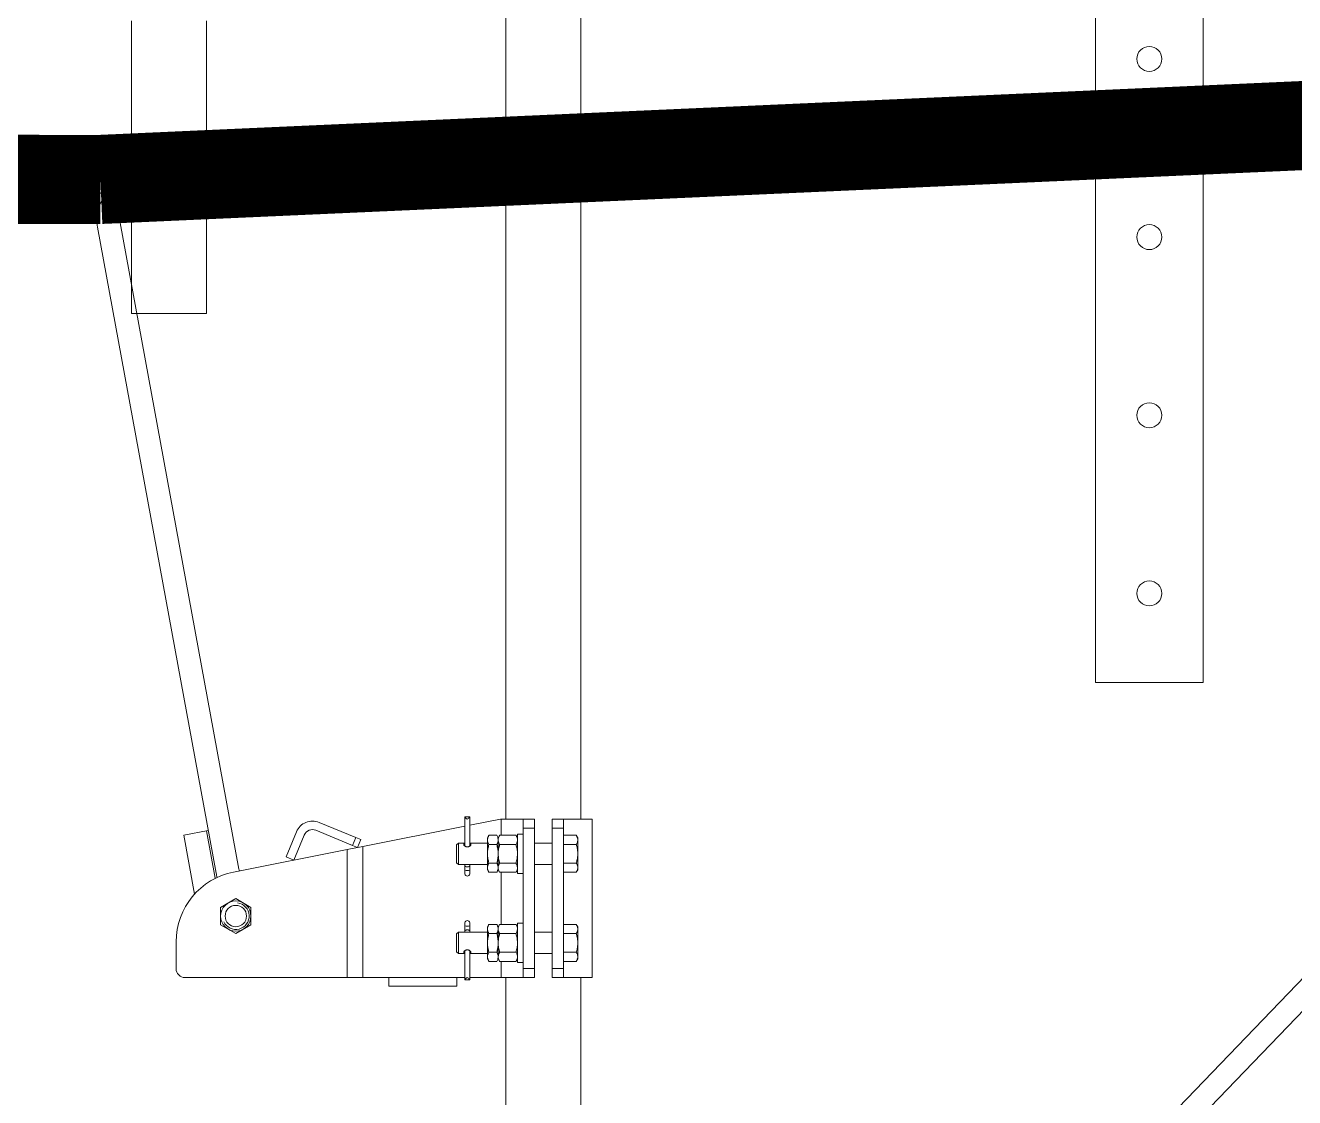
# Model space of a CAD drawing. Header units: millimetres. Extents: x -37020 to 35906, y -101 to 52234.
# Drawn here: x -219.057 to -218.345, y 325.627 to 326.229 of the extents above; entities that cross this region are included whole.
import ezdxf

# ---------------------------------------------------------------- set-up
doc = ezdxf.new("R2010")
doc.units = ezdxf.units.MM
doc.layers.add('Porticos existentes lado puente', color=5, linetype='Continuous')

msp = doc.modelspace()

# ---------------------------------------------------------------- linework, layer by layer
at = {"color": 251, "linetype": 'Continuous', "lineweight": 15}
for p, q in [((-218.45624, 327.22527, -5.89261), (-218.45624, 325.86019, -5.89261)), ((-218.39594, 325.86019, -5.89261), (-218.39594, 326.38519, -5.89261)), ((-218.7872, 325.78349, -5.89261), (-218.7872, 326.30995, -5.89261)), ((-218.74499, 325.78349, -5.89261), (-218.74499, 326.28866, -5.89261)), ((-218.9972, 326.0674, -5.89261), (-218.9972, 326.23156, -5.89261)), ((-218.95499, 326.0674, -5.89261), (-218.95499, 326.23156, -5.89261)), ((-218.94963, 325.75315, -5.89261), (-219.01628, 326.11582, -5.89261)), ((-218.93684, 325.7555, -5.89261), (-219.0035, 326.11817, -5.89261)), ((-218.9972, 326.0674, -5.89261), (-218.95499, 326.0674, -5.89261)), ((-218.45624, 325.86019, -5.89261), (-218.39594, 325.86019, -5.89261)), ((-218.23755, 325.80078, -5.89261), (-218.68227, 325.33834, -5.89261)), ((-218.87128, 325.77315, -5.89261), (-218.89181, 325.78169, -5.89261)), ((-218.81014, 325.76839, -5.89261), (-218.81014, 325.7844, -5.89261)), ((-218.81014, 325.76839, -5.89261), (-218.81014, 325.78438, -5.89261)), ((-218.80988, 325.78472, -5.89261), (-218.80755, 325.78472, -5.89261)), ((-218.80729, 325.76839, -5.89261), (-218.80729, 325.7844, -5.89261)), ((-218.80729, 325.78438, -5.89261), (-218.80729, 325.76839, -5.89261)), ((-218.79018, 325.78349, -5.89261), (-218.80729, 325.7801, -5.89261)), ((-218.79018, 325.78349, -5.89261), (-218.7799, 325.78349, -5.89261)), ((-218.78968, 325.77443, -5.89261), (-218.78968, 325.78349, -5.89261)), ((-218.7799, 325.78349, -5.89261), (-218.77742, 325.78349, -5.89261)), ((-218.77742, 325.77849, -5.89261), (-218.77742, 325.78349, -5.89261)), ((-218.77742, 325.78349, -5.89261), (-218.77107, 325.78349, -5.89261)), ((-218.77107, 325.78349, -5.89261), (-218.77107, 325.77849, -5.89261)), ((-218.76107, 325.77849, -5.89261), (-218.76107, 325.78349, -5.89261)), ((-218.76107, 325.78349, -5.89261), (-218.75472, 325.78349, -5.89261)), ((-218.75472, 325.78349, -5.89261), (-218.75224, 325.78349, -5.89261)), ((-218.75472, 325.78349, -5.89261), (-218.75472, 325.77849, -5.89261)), ((-218.75224, 325.78349, -5.89261), (-218.73862, 325.78349, -5.89261)), ((-218.73862, 325.69459, -5.89261), (-218.73862, 325.78349, -5.89261)), ((-218.68192, 325.32039, -5.89261), (-218.23513, 325.78498, -5.89261)), ((-218.96779, 325.77457, -5.89261), (-218.95403, 325.7771, -5.89261)), ((-218.96779, 325.77457, -5.89261), (-218.96171, 325.74147, -5.89261)), ((-218.95501, 325.77692, -5.89261), (-218.95012, 325.7503, -5.89261)), ((-218.90457, 325.77643, -5.89261), (-218.91043, 325.76236, -5.89261)), ((-218.90603, 325.76053, -5.89261), (-218.90018, 325.7746, -5.89261)), ((-218.89364, 325.7773, -5.89261), (-218.87311, 325.76876, -5.89261)), ((-218.87311, 325.76876, -5.89261), (-218.87128, 325.77315, -5.89261)), ((-218.87128, 325.77315, -5.89261), (-218.86851, 325.772, -5.89261)), ((-218.81014, 325.77953, -5.89261), (-218.86743, 325.76818, -5.89261)), ((-218.79739, 325.77304, -5.89261), (-218.79659, 325.77443, -5.89261)), ((-218.79219, 325.77443, -5.89261), (-218.79659, 325.77443, -5.89261)), ((-218.79219, 325.77443, -5.89261), (-218.79139, 325.77304, -5.89261)), ((-218.79139, 325.77304, -5.89261), (-218.79059, 325.77443, -5.89261)), ((-218.79059, 325.77443, -5.89261), (-218.78139, 325.77443, -5.89261)), ((-218.78139, 325.77443, -5.89261), (-218.78059, 325.77304, -5.89261)), ((-218.78059, 325.753, -5.89261), (-218.78059, 325.77507, -5.89261)), ((-218.78059, 325.77507, -5.89261), (-218.77742, 325.77507, -5.89261)), ((-218.77742, 325.77849, -5.89261), (-218.77742, 325.69959, -5.89261)), ((-218.77107, 325.77849, -5.89261), (-218.77742, 325.77849, -5.89261)), ((-218.77742, 325.753, -5.89261), (-218.77742, 325.77507, -5.89261)), ((-218.77107, 325.77849, -5.89261), (-218.77107, 325.69959, -5.89261)), ((-218.76107, 325.77849, -5.89261), (-218.76107, 325.69959, -5.89261)), ((-218.75472, 325.77849, -5.89261), (-218.76107, 325.77849, -5.89261)), ((-218.75472, 325.77849, -5.89261), (-218.75472, 325.69959, -5.89261)), ((-218.75472, 325.77443, -5.89261), (-218.74757, 325.77443, -5.89261)), ((-218.74757, 325.77443, -5.89261), (-218.74677, 325.77304, -5.89261)), ((-218.93987, 325.75382, -5.89261), (-218.87609, 325.76647, -5.89261)), ((-218.86743, 325.76818, -5.89261), (-218.87609, 325.76647, -5.89261)), ((-218.87609, 325.69459, -5.89261), (-218.87609, 325.76647, -5.89261)), ((-218.87034, 325.76761, -5.89261), (-218.87311, 325.76876, -5.89261)), ((-218.86851, 325.772, -5.89261), (-218.87034, 325.76761, -5.89261)), ((-218.86743, 325.69459, -5.89261), (-218.86743, 325.76818, -5.89261)), ((-218.81472, 325.76907, -5.89261), (-218.81375, 325.77004, -5.89261)), ((-218.81472, 325.759, -5.89261), (-218.81472, 325.76907, -5.89261)), ((-218.81375, 325.75804, -5.89261), (-218.81375, 325.77004, -5.89261)), ((-218.81375, 325.77004, -5.89261), (-218.81014, 325.77004, -5.89261)), ((-218.80729, 325.77004, -5.89261), (-218.79739, 325.77004, -5.89261)), ((-218.79739, 325.77183, -5.89261), (-218.79739, 325.77304, -5.89261)), ((-218.79739, 325.77183, -5.89261), (-218.79739, 325.76404, -5.89261)), ((-218.79219, 325.76923, -5.89261), (-218.79659, 325.76923, -5.89261)), ((-218.79139, 325.77304, -5.89261), (-218.79139, 325.77183, -5.89261)), ((-218.79139, 325.77183, -5.89261), (-218.79139, 325.76404, -5.89261)), ((-218.79059, 325.76923, -5.89261), (-218.78139, 325.76923, -5.89261)), ((-218.77107, 325.77004, -5.89261), (-218.76107, 325.77004, -5.89261)), ((-218.75472, 325.76923, -5.89261), (-218.74757, 325.76923, -5.89261)), ((-218.74677, 325.77304, -5.89261), (-218.74677, 325.77183, -5.89261)), ((-218.74677, 325.77183, -5.89261), (-218.74677, 325.76404, -5.89261)), ((-218.91043, 325.76236, -5.89261), (-218.90603, 325.76053, -5.89261)), ((-218.81375, 325.75804, -5.89261), (-218.81472, 325.759, -5.89261)), ((-218.79739, 325.75624, -5.89261), (-218.79739, 325.76404, -5.89261)), ((-218.79219, 325.75884, -5.89261), (-218.79659, 325.75884, -5.89261)), ((-218.79139, 325.76404, -5.89261), (-218.79139, 325.75624, -5.89261)), ((-218.79059, 325.75884, -5.89261), (-218.78139, 325.75884, -5.89261)), ((-218.75472, 325.75884, -5.89261), (-218.74757, 325.75884, -5.89261)), ((-218.74677, 325.76404, -5.89261), (-218.74677, 325.75624, -5.89261)), ((-218.79739, 325.75804, -5.89261), (-218.81375, 325.75804, -5.89261)), ((-218.81014, 325.7573, -5.89261), (-218.81014, 325.75804, -5.89261)), ((-218.81014, 325.75732, -5.89261), (-218.81014, 325.75804, -5.89261)), ((-218.81014, 325.75732, -5.89261), (-218.81014, 325.7573, -5.89261)), ((-218.81014, 325.75449, -5.89261), (-218.81014, 325.75732, -5.89261)), ((-218.81014, 325.7573, -5.89261), (-218.81005, 325.75715, -5.89261)), ((-218.81014, 325.7545, -5.89261), (-218.81014, 325.7573, -5.89261)), ((-218.81014, 325.75449, -5.89261), (-218.81014, 325.7545, -5.89261)), ((-218.81014, 325.7527, -5.89261), (-218.81014, 325.7545, -5.89261)), ((-218.81014, 325.75275, -5.89261), (-218.81014, 325.75449, -5.89261)), ((-218.81005, 325.75715, -5.89261), (-218.8099, 325.75702, -5.89261)), ((-218.8099, 325.75702, -5.89261), (-218.8097, 325.7569, -5.89261)), ((-218.8097, 325.7569, -5.89261), (-218.80945, 325.75681, -5.89261)), ((-218.80945, 325.75681, -5.89261), (-218.80917, 325.75675, -5.89261)), ((-218.80917, 325.75675, -5.89261), (-218.80887, 325.75672, -5.89261)), ((-218.80887, 325.75672, -5.89261), (-218.80856, 325.75672, -5.89261)), ((-218.80856, 325.75672, -5.89261), (-218.80826, 325.75675, -5.89261)), ((-218.80826, 325.75675, -5.89261), (-218.80798, 325.75681, -5.89261)), ((-218.80798, 325.75681, -5.89261), (-218.80774, 325.7569, -5.89261)), ((-218.80774, 325.7569, -5.89261), (-218.80753, 325.75702, -5.89261)), ((-218.80753, 325.75702, -5.89261), (-218.80738, 325.75715, -5.89261)), ((-218.80738, 325.75715, -5.89261), (-218.80729, 325.7573, -5.89261)), ((-218.80729, 325.7573, -5.89261), (-218.80729, 325.75804, -5.89261)), ((-218.80729, 325.75804, -5.89261), (-218.80729, 325.75732, -5.89261)), ((-218.80729, 325.7573, -5.89261), (-218.80729, 325.75732, -5.89261)), ((-218.80729, 325.75732, -5.89261), (-218.80729, 325.75449, -5.89261)), ((-218.80729, 325.7545, -5.89261), (-218.80729, 325.7573, -5.89261)), ((-218.80729, 325.7545, -5.89261), (-218.80729, 325.75449, -5.89261)), ((-218.80729, 325.7527, -5.89261), (-218.80729, 325.7545, -5.89261)), ((-218.80729, 325.75449, -5.89261), (-218.80729, 325.75275, -5.89261)), ((-218.79739, 325.75504, -5.89261), (-218.79739, 325.75624, -5.89261)), ((-218.79659, 325.75365, -5.89261), (-218.79739, 325.75504, -5.89261)), ((-218.79219, 325.75365, -5.89261), (-218.79659, 325.75365, -5.89261)), ((-218.79139, 325.75504, -5.89261), (-218.79219, 325.75365, -5.89261)), ((-218.79139, 325.75624, -5.89261), (-218.79139, 325.75504, -5.89261)), ((-218.79059, 325.75365, -5.89261), (-218.79139, 325.75504, -5.89261)), ((-218.79059, 325.75365, -5.89261), (-218.78139, 325.75365, -5.89261)), ((-218.78968, 325.72443, -5.89261), (-218.78968, 325.75365, -5.89261)), ((-218.78059, 325.75504, -5.89261), (-218.78139, 325.75365, -5.89261)), ((-218.77742, 325.753, -5.89261), (-218.78059, 325.753, -5.89261)), ((-218.76107, 325.75804, -5.89261), (-218.77107, 325.75804, -5.89261)), ((-218.75472, 325.75365, -5.89261), (-218.74757, 325.75365, -5.89261)), ((-218.74677, 325.75504, -5.89261), (-218.74757, 325.75365, -5.89261)), ((-218.74677, 325.75624, -5.89261), (-218.74677, 325.75504, -5.89261)), ((-218.9471, 325.734, -5.89261), (-218.9386, 325.7389, -5.89261)), ((-218.9386, 325.7389, -5.89261), (-218.9301, 325.734, -5.89261)), ((-218.9471, 325.72418, -5.89261), (-218.9471, 325.734, -5.89261)), ((-218.9301, 325.734, -5.89261), (-218.9301, 325.72418, -5.89261)), ((-218.9386, 325.71927, -5.89261), (-218.9471, 325.72418, -5.89261)), ((-218.9301, 325.72418, -5.89261), (-218.9386, 325.71927, -5.89261)), ((-218.81014, 325.72537, -5.89261), (-218.81014, 325.72358, -5.89261)), ((-218.81014, 325.72533, -5.89261), (-218.81014, 325.72358, -5.89261)), ((-218.81014, 325.72358, -5.89261), (-218.81014, 325.72075, -5.89261)), ((-218.81014, 325.72358, -5.89261), (-218.81014, 325.72078, -5.89261)), ((-218.81014, 325.72358, -5.89261), (-218.81014, 325.72358, -5.89261)), ((-218.80729, 325.72537, -5.89261), (-218.80729, 325.72358, -5.89261)), ((-218.80729, 325.72358, -5.89261), (-218.80729, 325.72533, -5.89261)), ((-218.80729, 325.72075, -5.89261), (-218.80729, 325.72358, -5.89261)), ((-218.80729, 325.72358, -5.89261), (-218.80729, 325.72078, -5.89261)), ((-218.80729, 325.72358, -5.89261), (-218.80729, 325.72358, -5.89261)), ((-218.79659, 325.72443, -5.89261), (-218.79739, 325.72304, -5.89261)), ((-218.79219, 325.72443, -5.89261), (-218.79659, 325.72443, -5.89261)), ((-218.79139, 325.72304, -5.89261), (-218.79219, 325.72443, -5.89261)), ((-218.79059, 325.72443, -5.89261), (-218.79139, 325.72304, -5.89261)), ((-218.79059, 325.72443, -5.89261), (-218.78139, 325.72443, -5.89261)), ((-218.78059, 325.72304, -5.89261), (-218.78139, 325.72443, -5.89261)), ((-218.77742, 325.72507, -5.89261), (-218.78059, 325.72507, -5.89261)), ((-218.78059, 325.72507, -5.89261), (-218.78059, 325.703, -5.89261)), ((-218.77742, 325.72507, -5.89261), (-218.77742, 325.703, -5.89261)), ((-218.75472, 325.72443, -5.89261), (-218.74757, 325.72443, -5.89261)), ((-218.74677, 325.72304, -5.89261), (-218.74757, 325.72443, -5.89261)), ((-218.81375, 325.72004, -5.89261), (-218.81472, 325.71907, -5.89261)), ((-218.81472, 325.71907, -5.89261), (-218.81472, 325.709, -5.89261)), ((-218.81375, 325.72004, -5.89261), (-218.81375, 325.70804, -5.89261)), ((-218.79739, 325.72004, -5.89261), (-218.81375, 325.72004, -5.89261)), ((-218.81014, 325.72078, -5.89261), (-218.81005, 325.72092, -5.89261)), ((-218.81014, 325.72078, -5.89261), (-218.81014, 325.72004, -5.89261)), ((-218.81014, 325.72075, -5.89261), (-218.81014, 325.72078, -5.89261)), ((-218.81014, 325.72075, -5.89261), (-218.81014, 325.72004, -5.89261)), ((-218.81005, 325.72092, -5.89261), (-218.8099, 325.72106, -5.89261)), ((-218.8099, 325.72106, -5.89261), (-218.8097, 325.72117, -5.89261)), ((-218.8097, 325.72117, -5.89261), (-218.80945, 325.72126, -5.89261)), ((-218.80945, 325.72126, -5.89261), (-218.80917, 325.72133, -5.89261)), ((-218.80917, 325.72133, -5.89261), (-218.80887, 325.72136, -5.89261)), ((-218.80887, 325.72136, -5.89261), (-218.80856, 325.72136, -5.89261)), ((-218.80856, 325.72136, -5.89261), (-218.80826, 325.72133, -5.89261)), ((-218.80826, 325.72133, -5.89261), (-218.80798, 325.72126, -5.89261)), ((-218.80798, 325.72126, -5.89261), (-218.80774, 325.72117, -5.89261)), ((-218.80774, 325.72117, -5.89261), (-218.80753, 325.72106, -5.89261)), ((-218.80753, 325.72106, -5.89261), (-218.80738, 325.72092, -5.89261)), ((-218.80738, 325.72092, -5.89261), (-218.80729, 325.72078, -5.89261)), ((-218.80729, 325.72078, -5.89261), (-218.80729, 325.72004, -5.89261)), ((-218.80729, 325.72078, -5.89261), (-218.80729, 325.72075, -5.89261)), ((-218.80729, 325.72004, -5.89261), (-218.80729, 325.72075, -5.89261)), ((-218.79739, 325.72304, -5.89261), (-218.79739, 325.72183, -5.89261)), ((-218.79739, 325.72183, -5.89261), (-218.79739, 325.71404, -5.89261)), ((-218.79219, 325.71923, -5.89261), (-218.79659, 325.71923, -5.89261)), ((-218.79139, 325.72183, -5.89261), (-218.79139, 325.72304, -5.89261)), ((-218.79139, 325.71404, -5.89261), (-218.79139, 325.72183, -5.89261)), ((-218.79059, 325.71923, -5.89261), (-218.78139, 325.71923, -5.89261)), ((-218.76107, 325.72004, -5.89261), (-218.77107, 325.72004, -5.89261)), ((-218.75472, 325.71923, -5.89261), (-218.74757, 325.71923, -5.89261)), ((-218.74677, 325.72183, -5.89261), (-218.74677, 325.72304, -5.89261)), ((-218.74677, 325.71404, -5.89261), (-218.74677, 325.72183, -5.89261)), ((-218.9721, 325.69959, -5.89261), (-218.9721, 325.71459, -5.89261)), ((-218.81472, 325.709, -5.89261), (-218.81375, 325.70804, -5.89261)), ((-218.81014, 325.70968, -5.89261), (-218.81014, 325.69369, -5.89261)), ((-218.81014, 325.70968, -5.89261), (-218.81014, 325.69367, -5.89261)), ((-218.80729, 325.70969, -5.89261), (-218.80729, 325.69367, -5.89261)), ((-218.80729, 325.69369, -5.89261), (-218.80729, 325.70968, -5.89261)), ((-218.79739, 325.70624, -5.89261), (-218.79739, 325.71404, -5.89261)), ((-218.79139, 325.70624, -5.89261), (-218.79139, 325.71404, -5.89261)), ((-218.74677, 325.70624, -5.89261), (-218.74677, 325.71404, -5.89261)), ((-218.81375, 325.70804, -5.89261), (-218.81014, 325.70804, -5.89261)), ((-218.80729, 325.70804, -5.89261), (-218.79739, 325.70804, -5.89261)), ((-218.79739, 325.70624, -5.89261), (-218.79739, 325.70504, -5.89261)), ((-218.79739, 325.70504, -5.89261), (-218.79659, 325.70365, -5.89261)), ((-218.79219, 325.70884, -5.89261), (-218.79659, 325.70884, -5.89261)), ((-218.79219, 325.70365, -5.89261), (-218.79659, 325.70365, -5.89261)), ((-218.79219, 325.70365, -5.89261), (-218.79139, 325.70504, -5.89261)), ((-218.79139, 325.70504, -5.89261), (-218.79139, 325.70624, -5.89261)), ((-218.79139, 325.70504, -5.89261), (-218.79059, 325.70365, -5.89261)), ((-218.79059, 325.70884, -5.89261), (-218.78139, 325.70884, -5.89261)), ((-218.79059, 325.70365, -5.89261), (-218.78139, 325.70365, -5.89261)), ((-218.78968, 325.69459, -5.89261), (-218.78968, 325.70365, -5.89261)), ((-218.78139, 325.70365, -5.89261), (-218.78059, 325.70504, -5.89261)), ((-218.78059, 325.703, -5.89261), (-218.77742, 325.703, -5.89261)), ((-218.77107, 325.70804, -5.89261), (-218.76107, 325.70804, -5.89261)), ((-218.75472, 325.70884, -5.89261), (-218.74757, 325.70884, -5.89261)), ((-218.75472, 325.70365, -5.89261), (-218.74757, 325.70365, -5.89261)), ((-218.74757, 325.70365, -5.89261), (-218.74677, 325.70504, -5.89261)), ((-218.74677, 325.70504, -5.89261), (-218.74677, 325.70624, -5.89261)), ((-218.77742, 325.69459, -5.89261), (-218.77742, 325.69959, -5.89261)), ((-218.77742, 325.69959, -5.89261), (-218.77107, 325.69959, -5.89261)), ((-218.77107, 325.69959, -5.89261), (-218.77107, 325.69459, -5.89261)), ((-218.76107, 325.69459, -5.89261), (-218.76107, 325.69959, -5.89261)), ((-218.76107, 325.69959, -5.89261), (-218.75472, 325.69959, -5.89261)), ((-218.75472, 325.69959, -5.89261), (-218.75472, 325.69459, -5.89261)), ((-218.87609, 325.69459, -5.89261), (-218.9671, 325.69459, -5.89261)), ((-218.86743, 325.69459, -5.89261), (-218.87609, 325.69459, -5.89261)), ((-218.81014, 325.69459, -5.89261), (-218.86743, 325.69459, -5.89261)), ((-218.85268, 325.69459, -5.89261), (-218.85268, 325.68983, -5.89261)), ((-218.85268, 325.68983, -5.89261), (-218.81468, 325.68983, -5.89261)), ((-218.81468, 325.69459, -5.89261), (-218.81468, 325.68983, -5.89261)), ((-218.80988, 325.69336, -5.89261), (-218.80755, 325.69336, -5.89261)), ((-218.78968, 325.69459, -5.89261), (-218.80729, 325.69459, -5.89261)), ((-218.78968, 325.69459, -5.89261), (-218.7799, 325.69459, -5.89261)), ((-218.7872, 325.34114, -5.89261), (-218.7872, 325.69459, -5.89261)), ((-218.7799, 325.69459, -5.89261), (-218.77742, 325.69459, -5.89261)), ((-218.77107, 325.69459, -5.89261), (-218.77742, 325.69459, -5.89261)), ((-218.75472, 325.69459, -5.89261), (-218.76107, 325.69459, -5.89261)), ((-218.75472, 325.69459, -5.89261), (-218.75224, 325.69459, -5.89261)), ((-218.75224, 325.69459, -5.89261), (-218.73862, 325.69459, -5.89261)), ((-218.74499, 325.34114, -5.89261), (-218.74499, 325.69459, -5.89261))]:
    msp.add_line(p, q, dxfattribs=at)
at = {"color": 251, "linetype": 'Continuous', "lineweight": 15, "elevation": -5.89261}
msp.add_lwpolyline([(-219.01183, 326.14653), (-219.00976, 326.1482, -0.376662), (-219.00925, 326.14818, -0.42904), (-219.00925, 326.13696, -0.376662), (-219.00976, 326.13694), (-219.01183, 326.13862, 0.476974), (-219.0124, 326.13849), (-219.01417, 326.13503, -0.278878), (-219.0145, 326.13483, -1.011739), (-219.0145, 326.15032, -0.278879), (-219.01417, 326.15011), (-219.0124, 326.14665, 0.476974)], format="xyb", close=True, dxfattribs=at)
at = {"color": 251, "linetype": 'Continuous', "lineweight": 15}
for centre, radius in [((-218.42609, 326.21019, -5.89261), 0.007), ((-219.01459, 326.14257, -5.89261), 0.00774), ((-218.42609, 326.11019, -5.89261), 0.007), ((-218.42609, 326.01019, -5.89261), 0.007), ((-218.42609, 325.91019, -5.89261), 0.007), ((-218.9386, 325.72909, -5.89261), 0.0085), ((-218.9386, 325.72909, -5.89261), 0.006)]:
    msp.add_circle(centre, radius, dxfattribs=at)
for centre, radius, start, end in [((-219.01459, 326.14257, -5.89261), 0.021, 312.39748, 264.67359), ((-218.99362, 326.11974, -5.89261), 0.023, 132.56881, 190.41066), ((-218.99362, 326.11974, -5.89261), 0.01, 132.56881, 190.41066), ((-218.89556, 325.77268, -5.89261), 0.00976, 67.41593, 157.41593), ((-218.89556, 325.77268, -5.89261), 0.005, 67.41593, 157.41593), ((-218.9321, 325.71459, -5.89261), 0.04, 101.21081, 180), ((-218.92701, 325.75731, -5.89261), 0.023, 190.41454, 196.41916), ((-218.92701, 325.75731, -5.89261), 0.01, 190.41454, 196.47489), ((-218.80872, 325.74968, -5.89261), 0.00502, 73.53574, 106.46426), ((-218.80991, 325.75275, -5.89261), 0.00023, 180, 190.96235), ((-218.80872, 325.75298, -5.89261), 0.00145, 190.96235, 349.03765), ((-218.80752, 325.75275, -5.89261), 0.00023, 349.03765, 0), ((-218.9386, 325.7291, -5.89261), 0.0075, 204.96966, 82.21904), ((-218.80872, 325.7251, -5.89261), 0.00145, 10.96235, 169.03765), ((-218.80991, 325.72533, -5.89261), 0.00023, 169.03765, 180), ((-218.80872, 325.72839, -5.89261), 0.00502, 253.53574, 286.46426), ((-218.80752, 325.72533, -5.89261), 0.00023, 0, 10.96235), ((-218.9671, 325.69959, -5.89261), 0.005, 180, 270)]:
    msp.add_arc(centre, radius, start, end, dxfattribs=at)
at = {"color": 251, "linetype": 'Continuous', "lineweight": 15, "extrusion": (0, 0, -1)}
for centre, major_axis, ratio, start_param, end_param in [((-218.80872, 325.78426, -5.89261), (0.00145, 0), 0.534873, 3.332922, 3.77896), ((-218.80991, 325.78438, -5.89261), (0.00023, 0), 0.534873, 3.141593, 3.332922), ((-218.80872, 325.78644, -5.89261), (0, 0.00289), 0.501149, 2.208164, 4.075021), ((-218.80872, 325.78426, -5.89261), (0.00145, 0), 0.534873, -0.637368, -0.191329), ((-218.80752, 325.78438, -5.89261), (0.00023, 0), 0.534873, -0.191329, 0)]:
    msp.add_ellipse(centre, major_axis=major_axis, ratio=ratio, start_param=start_param, end_param=end_param, dxfattribs=at)
at = {"color": 251, "linetype": 'Continuous', "lineweight": 15}
for centre, major_axis, ratio, start_param, end_param in [((-218.80991, 325.69369, -5.89261), (0.00023, 0), 0.534873, 3.141593, 3.332922), ((-218.80872, 325.69382, -5.89261), (0.00145, 0), 0.534873, 3.332922, 3.77896), ((-218.80872, 325.69164, -5.89261), (0, -0.00289), 0.501149, 2.208164, 4.075021), ((-218.80872, 325.69382, -5.89261), (0.00145, 0), 0.534873, -0.637368, -0.191329), ((-218.80752, 325.69369, -5.89261), (0.00023, 0), 0.534873, -0.191329, 0)]:
    msp.add_ellipse(centre, major_axis=major_axis, ratio=ratio, start_param=start_param, end_param=end_param, dxfattribs=at)
for points, knots in [([(-218.79659, 325.77443, -5.89261), (-218.79665, 325.77432, -5.89261), (-218.79677, 325.7741, -5.89261), (-218.79703, 325.77357, -5.89261), (-218.79725, 325.77298, -5.89261), (-218.79737, 325.77232, -5.89261), (-218.79738, 325.772, -5.89261), (-218.79739, 325.77183, -5.89261)], [0, 0, 0, 0, 0.12856, 0.257217, 0.62628, 0.813145, 1, 1, 1, 1]), ([(-218.79219, 325.77443, -5.89261), (-218.79208, 325.77421, -5.89261), (-218.79179, 325.77368, -5.89261), (-218.79154, 325.77298, -5.89261), (-218.79141, 325.77232, -5.89261), (-218.7914, 325.772, -5.89261), (-218.79139, 325.77183, -5.89261)], [0, 0, 0, 0, 0.257198, 0.62627, 0.81314, 1, 1, 1, 1]), ([(-218.79059, 325.77443, -5.89261), (-218.7907, 325.77422, -5.89261), (-218.79093, 325.7738, -5.89261), (-218.79118, 325.77316, -5.89261), (-218.79136, 325.7725, -5.89261), (-218.79138, 325.77205, -5.89261), (-218.79139, 325.77183, -5.89261)], [0, 0, 0, 0, 0.247269, 0.495363, 0.746874, 1, 1, 1, 1]), ([(-218.78139, 325.77443, -5.89261), (-218.78128, 325.77422, -5.89261), (-218.78105, 325.7738, -5.89261), (-218.7808, 325.77316, -5.89261), (-218.78062, 325.7725, -5.89261), (-218.7806, 325.77205, -5.89261), (-218.78059, 325.77183, -5.89261)], [0, 0, 0, 0, 0.247269, 0.495363, 0.746874, 1, 1, 1, 1]), ([(-218.74677, 325.77183, -5.89261), (-218.74677, 325.77189, -5.89261), (-218.74677, 325.77216, -5.89261), (-218.74683, 325.77262, -5.89261), (-218.747, 325.77323, -5.89261), (-218.74724, 325.77383, -5.89261), (-218.74746, 325.77423, -5.89261), (-218.74757, 325.77443, -5.89261)], [0, 0, 0, 0, 0.070056, 0.300425, 0.53083, 0.765392, 1, 1, 1, 1]), ([(-218.81014, 325.76979, -5.89261), (-218.81015, 325.76979, -5.89261), (-218.81024, 325.76976, -5.89261), (-218.81038, 325.7697, -5.89261), (-218.81055, 325.7696, -5.89261), (-218.81066, 325.76947, -5.89261), (-218.81072, 325.76931, -5.89261), (-218.81072, 325.76915, -5.89261), (-218.81066, 325.76897, -5.89261), (-218.81056, 325.76879, -5.89261), (-218.81041, 325.76861, -5.89261), (-218.81021, 325.76843, -5.89261), (-218.80997, 325.76827, -5.89261), (-218.80968, 325.76813, -5.89261), (-218.80937, 325.76802, -5.89261), (-218.80904, 325.76795, -5.89261), (-218.8087, 325.76793, -5.89261), (-218.80838, 325.76795, -5.89261), (-218.80807, 325.76802, -5.89261), (-218.80777, 325.76812, -5.89261), (-218.8075, 325.76825, -5.89261), (-218.80725, 325.76841, -5.89261), (-218.80704, 325.76859, -5.89261), (-218.80688, 325.76878, -5.89261), (-218.80677, 325.76897, -5.89261), (-218.80671, 325.76915, -5.89261), (-218.80671, 325.76932, -5.89261), (-218.80677, 325.76947, -5.89261), (-218.80687, 325.76959, -5.89261), (-218.80703, 325.76969, -5.89261), (-218.80717, 325.76976, -5.89261), (-218.80727, 325.76978, -5.89261), (-218.80729, 325.76979, -5.89261)], [0, 0, 0, 0, 0.003682, 0.039936, 0.076077, 0.113337, 0.148204, 0.184166, 0.217713, 0.25221, 0.286234, 0.321161, 0.356766, 0.393373, 0.429418, 0.466605, 0.501023, 0.536512, 0.56981, 0.604018, 0.638396, 0.673681, 0.709667, 0.746706, 0.782399, 0.81923, 0.85327, 0.888331, 0.92188, 0.956338, 0.991139, 1, 1, 1, 1]), ([(-218.79739, 325.77183, -5.89261), (-218.79738, 325.7716, -5.89261), (-218.79735, 325.77104, -5.89261), (-218.79708, 325.77017, -5.89261), (-218.79675, 325.76955, -5.89261), (-218.79659, 325.76923, -5.89261)], [0, 0, 0, 0, 0.268407, 0.632373, 1, 1, 1, 1]), ([(-218.79739, 325.76404, -5.89261), (-218.79739, 325.76416, -5.89261), (-218.79739, 325.76469, -5.89261), (-218.79733, 325.76562, -5.89261), (-218.79716, 325.76683, -5.89261), (-218.79691, 325.76804, -5.89261), (-218.7967, 325.76884, -5.89261), (-218.79659, 325.76923, -5.89261)], [0, 0, 0, 0, 0.0700556, 0.2998126, 0.5308313, 0.7650256, 1, 1, 1, 1]), ([(-218.79139, 325.77183, -5.89261), (-218.7914, 325.7716, -5.89261), (-218.79143, 325.77104, -5.89261), (-218.7917, 325.77017, -5.89261), (-218.79203, 325.76955, -5.89261), (-218.79219, 325.76923, -5.89261)], [0, 0, 0, 0, 0.268407, 0.632373, 1, 1, 1, 1]), ([(-218.79139, 325.76404, -5.89261), (-218.79139, 325.76416, -5.89261), (-218.7914, 325.76469, -5.89261), (-218.79146, 325.76562, -5.89261), (-218.79162, 325.76683, -5.89261), (-218.79187, 325.76804, -5.89261), (-218.79209, 325.76884, -5.89261), (-218.79219, 325.76923, -5.89261)], [0, 0, 0, 0, 0.0700556, 0.2998126, 0.5308313, 0.7650256, 1, 1, 1, 1]), ([(-218.79139, 325.77183, -5.89261), (-218.79139, 325.77177, -5.89261), (-218.79139, 325.77151, -5.89261), (-218.79133, 325.77104, -5.89261), (-218.79116, 325.77043, -5.89261), (-218.79091, 325.76983, -5.89261), (-218.7907, 325.76943, -5.89261), (-218.79059, 325.76923, -5.89261)], [0, 0, 0, 0, 0.070056, 0.299813, 0.530831, 0.765026, 1, 1, 1, 1]), ([(-218.79059, 325.76923, -5.89261), (-218.7907, 325.76881, -5.89261), (-218.79093, 325.76797, -5.89261), (-218.79118, 325.76668, -5.89261), (-218.79136, 325.76537, -5.89261), (-218.79138, 325.76448, -5.89261), (-218.79139, 325.76404, -5.89261)], [0, 0, 0, 0, 0.247269, 0.495363, 0.746874, 1, 1, 1, 1]), ([(-218.78059, 325.77183, -5.89261), (-218.78059, 325.77177, -5.89261), (-218.7806, 325.77144, -5.89261), (-218.78067, 325.77097, -5.89261), (-218.78083, 325.77044, -5.89261), (-218.78103, 325.7699, -5.89261), (-218.78125, 325.7695, -5.89261), (-218.78139, 325.76923, -5.89261)], [0, 0, 0, 0, 0.070059, 0.376588, 0.530821, 0.683101, 1, 1, 1, 1]), ([(-218.78139, 325.76923, -5.89261), (-218.78128, 325.76881, -5.89261), (-218.78105, 325.76797, -5.89261), (-218.7808, 325.76668, -5.89261), (-218.78062, 325.76537, -5.89261), (-218.7806, 325.76448, -5.89261), (-218.78059, 325.76404, -5.89261)], [0, 0, 0, 0, 0.247269, 0.495363, 0.746874, 1, 1, 1, 1]), ([(-218.74757, 325.76923, -5.89261), (-218.74745, 325.76944, -5.89261), (-218.74722, 325.76986, -5.89261), (-218.74697, 325.77051, -5.89261), (-218.7468, 325.77117, -5.89261), (-218.74678, 325.77161, -5.89261), (-218.74677, 325.77183, -5.89261)], [0, 0, 0, 0, 0.2477112, 0.4953655, 0.7477053, 1, 1, 1, 1]), ([(-218.74677, 325.76404, -5.89261), (-218.74677, 325.76439, -5.89261), (-218.74679, 325.76509, -5.89261), (-218.7469, 325.76614, -5.89261), (-218.74707, 325.76719, -5.89261), (-218.74729, 325.76823, -5.89261), (-218.74748, 325.7689, -5.89261), (-218.74757, 325.76923, -5.89261)], [0, 0, 0, 0, 0.199457, 0.398929, 0.601454, 0.804007, 1, 1, 1, 1]), ([(-218.79659, 325.75884, -5.89261), (-218.7967, 325.75926, -5.89261), (-218.79693, 325.7601, -5.89261), (-218.79718, 325.76139, -5.89261), (-218.79736, 325.7627, -5.89261), (-218.79738, 325.76359, -5.89261), (-218.79739, 325.76404, -5.89261)], [0, 0, 0, 0, 0.247269, 0.495363, 0.746874, 1, 1, 1, 1]), ([(-218.79739, 325.75624, -5.89261), (-218.79739, 325.75631, -5.89261), (-218.79739, 325.75657, -5.89261), (-218.79733, 325.75703, -5.89261), (-218.79716, 325.75764, -5.89261), (-218.79691, 325.75824, -5.89261), (-218.7967, 325.75864, -5.89261), (-218.79659, 325.75884, -5.89261)], [0, 0, 0, 0, 0.070056, 0.299813, 0.530831, 0.765026, 1, 1, 1, 1]), ([(-218.79219, 325.75884, -5.89261), (-218.79208, 325.75926, -5.89261), (-218.79185, 325.7601, -5.89261), (-218.7916, 325.76139, -5.89261), (-218.79142, 325.76271, -5.89261), (-218.7914, 325.76359, -5.89261), (-218.79139, 325.76404, -5.89261)], [0, 0, 0, 0, 0.247711, 0.495365, 0.747705, 1, 1, 1, 1]), ([(-218.79139, 325.75624, -5.89261), (-218.79139, 325.75631, -5.89261), (-218.7914, 325.75657, -5.89261), (-218.79146, 325.75704, -5.89261), (-218.79162, 325.75764, -5.89261), (-218.79187, 325.75824, -5.89261), (-218.79209, 325.75864, -5.89261), (-218.79219, 325.75884, -5.89261)], [0, 0, 0, 0, 0.070056, 0.300425, 0.53083, 0.765392, 1, 1, 1, 1]), ([(-218.79139, 325.76404, -5.89261), (-218.79139, 325.76391, -5.89261), (-218.79139, 325.76339, -5.89261), (-218.79133, 325.76245, -5.89261), (-218.79116, 325.76124, -5.89261), (-218.79091, 325.76004, -5.89261), (-218.7907, 325.75924, -5.89261), (-218.79059, 325.75884, -5.89261)], [0, 0, 0, 0, 0.070056, 0.299813, 0.530831, 0.765026, 1, 1, 1, 1]), ([(-218.79059, 325.75884, -5.89261), (-218.79071, 325.75862, -5.89261), (-218.791, 325.75809, -5.89261), (-218.79125, 325.75739, -5.89261), (-218.79137, 325.75674, -5.89261), (-218.79138, 325.75641, -5.89261), (-218.79139, 325.75624, -5.89261)], [0, 0, 0, 0, 0.257198, 0.62627, 0.81314, 1, 1, 1, 1]), ([(-218.78059, 325.76404, -5.89261), (-218.78059, 325.76391, -5.89261), (-218.7806, 325.76339, -5.89261), (-218.78066, 325.76245, -5.89261), (-218.78082, 325.76124, -5.89261), (-218.78107, 325.76004, -5.89261), (-218.78129, 325.75924, -5.89261), (-218.78139, 325.75884, -5.89261)], [0, 0, 0, 0, 0.070056, 0.299813, 0.530831, 0.765026, 1, 1, 1, 1]), ([(-218.78139, 325.75884, -5.89261), (-218.78128, 325.75862, -5.89261), (-218.78099, 325.75809, -5.89261), (-218.78074, 325.75739, -5.89261), (-218.78061, 325.75674, -5.89261), (-218.7806, 325.75641, -5.89261), (-218.78059, 325.75624, -5.89261)], [0, 0, 0, 0, 0.257198, 0.62627, 0.81314, 1, 1, 1, 1]), ([(-218.74757, 325.75884, -5.89261), (-218.74739, 325.7595, -5.89261), (-218.74713, 325.76049, -5.89261), (-218.74691, 325.76185, -5.89261), (-218.74679, 325.76292, -5.89261), (-218.74677, 325.76365, -5.89261), (-218.74677, 325.76404, -5.89261)], [0, 0, 0, 0, 0.387945, 0.583937, 0.779906, 1, 1, 1, 1]), ([(-218.74677, 325.75624, -5.89261), (-218.74677, 325.75631, -5.89261), (-218.74677, 325.75657, -5.89261), (-218.74683, 325.75704, -5.89261), (-218.747, 325.75764, -5.89261), (-218.74724, 325.75824, -5.89261), (-218.74746, 325.75864, -5.89261), (-218.74757, 325.75884, -5.89261)], [0, 0, 0, 0, 0.070056, 0.300425, 0.53083, 0.765392, 1, 1, 1, 1]), ([(-218.79659, 325.75365, -5.89261), (-218.7967, 325.75386, -5.89261), (-218.79693, 325.75428, -5.89261), (-218.79718, 325.75492, -5.89261), (-218.79736, 325.75558, -5.89261), (-218.79738, 325.75602, -5.89261), (-218.79739, 325.75624, -5.89261)], [0, 0, 0, 0, 0.247269, 0.495363, 0.746874, 1, 1, 1, 1]), ([(-218.79219, 325.75365, -5.89261), (-218.79208, 325.75386, -5.89261), (-218.79185, 325.75428, -5.89261), (-218.7916, 325.75492, -5.89261), (-218.79142, 325.75558, -5.89261), (-218.7914, 325.75602, -5.89261), (-218.79139, 325.75624, -5.89261)], [0, 0, 0, 0, 0.247269, 0.495363, 0.746874, 1, 1, 1, 1]), ([(-218.79139, 325.75624, -5.89261), (-218.79138, 325.75601, -5.89261), (-218.79135, 325.75545, -5.89261), (-218.79108, 325.75458, -5.89261), (-218.79075, 325.75396, -5.89261), (-218.79059, 325.75365, -5.89261)], [0, 0, 0, 0, 0.268407, 0.632373, 1, 1, 1, 1]), ([(-218.78059, 325.75624, -5.89261), (-218.7806, 325.75601, -5.89261), (-218.78063, 325.75545, -5.89261), (-218.7809, 325.75458, -5.89261), (-218.78123, 325.75396, -5.89261), (-218.78139, 325.75365, -5.89261)], [0, 0, 0, 0, 0.268407, 0.632373, 1, 1, 1, 1]), ([(-218.74757, 325.75365, -5.89261), (-218.74745, 325.75386, -5.89261), (-218.74722, 325.75428, -5.89261), (-218.74697, 325.75492, -5.89261), (-218.7468, 325.75558, -5.89261), (-218.74678, 325.75602, -5.89261), (-218.74677, 325.75624, -5.89261)], [0, 0, 0, 0, 0.247711, 0.495365, 0.747705, 1, 1, 1, 1]), ([(-218.79659, 325.72443, -5.89261), (-218.7967, 325.72422, -5.89261), (-218.79693, 325.7238, -5.89261), (-218.79718, 325.72316, -5.89261), (-218.79736, 325.7225, -5.89261), (-218.79738, 325.72205, -5.89261), (-218.79739, 325.72183, -5.89261)], [0, 0, 0, 0, 0.247269, 0.495363, 0.746874, 1, 1, 1, 1]), ([(-218.79219, 325.72443, -5.89261), (-218.79208, 325.72422, -5.89261), (-218.79185, 325.7238, -5.89261), (-218.7916, 325.72316, -5.89261), (-218.79142, 325.7225, -5.89261), (-218.7914, 325.72205, -5.89261), (-218.79139, 325.72183, -5.89261)], [0, 0, 0, 0, 0.247269, 0.495363, 0.746874, 1, 1, 1, 1]), ([(-218.79139, 325.72183, -5.89261), (-218.79138, 325.72207, -5.89261), (-218.79135, 325.72262, -5.89261), (-218.79108, 325.7235, -5.89261), (-218.79075, 325.72412, -5.89261), (-218.79059, 325.72443, -5.89261)], [0, 0, 0, 0, 0.268407, 0.632373, 1, 1, 1, 1]), ([(-218.78059, 325.72183, -5.89261), (-218.7806, 325.72207, -5.89261), (-218.78063, 325.72262, -5.89261), (-218.7809, 325.7235, -5.89261), (-218.78123, 325.72412, -5.89261), (-218.78139, 325.72443, -5.89261)], [0, 0, 0, 0, 0.268407, 0.632373, 1, 1, 1, 1]), ([(-218.74757, 325.72443, -5.89261), (-218.74745, 325.72422, -5.89261), (-218.74722, 325.7238, -5.89261), (-218.74697, 325.72315, -5.89261), (-218.7468, 325.7225, -5.89261), (-218.74678, 325.72205, -5.89261), (-218.74677, 325.72183, -5.89261)], [0, 0, 0, 0, 0.247711, 0.495365, 0.747705, 1, 1, 1, 1]), ([(-218.79739, 325.72183, -5.89261), (-218.79739, 325.72177, -5.89261), (-218.79739, 325.72151, -5.89261), (-218.79733, 325.72104, -5.89261), (-218.79716, 325.72043, -5.89261), (-218.79691, 325.71983, -5.89261), (-218.7967, 325.71943, -5.89261), (-218.79659, 325.71923, -5.89261)], [0, 0, 0, 0, 0.070056, 0.299813, 0.530831, 0.765026, 1, 1, 1, 1]), ([(-218.79659, 325.71923, -5.89261), (-218.7967, 325.71881, -5.89261), (-218.79693, 325.71797, -5.89261), (-218.79718, 325.71668, -5.89261), (-218.79736, 325.71537, -5.89261), (-218.79738, 325.71448, -5.89261), (-218.79739, 325.71404, -5.89261)], [0, 0, 0, 0, 0.247269, 0.495363, 0.746874, 1, 1, 1, 1]), ([(-218.79139, 325.72183, -5.89261), (-218.79139, 325.72177, -5.89261), (-218.7914, 325.72151, -5.89261), (-218.79146, 325.72104, -5.89261), (-218.79162, 325.72043, -5.89261), (-218.79187, 325.71983, -5.89261), (-218.79209, 325.71943, -5.89261), (-218.79219, 325.71923, -5.89261)], [0, 0, 0, 0, 0.070056, 0.300425, 0.53083, 0.765392, 1, 1, 1, 1]), ([(-218.79219, 325.71923, -5.89261), (-218.79208, 325.71881, -5.89261), (-218.79185, 325.71797, -5.89261), (-218.7916, 325.71668, -5.89261), (-218.79142, 325.71537, -5.89261), (-218.7914, 325.71448, -5.89261), (-218.79139, 325.71404, -5.89261)], [0, 0, 0, 0, 0.247711, 0.495365, 0.747705, 1, 1, 1, 1]), ([(-218.79059, 325.71923, -5.89261), (-218.79071, 325.71945, -5.89261), (-218.791, 325.71998, -5.89261), (-218.79125, 325.72069, -5.89261), (-218.79137, 325.72134, -5.89261), (-218.79138, 325.72167, -5.89261), (-218.79139, 325.72183, -5.89261)], [0, 0, 0, 0, 0.257198, 0.62627, 0.81314, 1, 1, 1, 1]), ([(-218.79139, 325.71404, -5.89261), (-218.79139, 325.71416, -5.89261), (-218.79139, 325.71469, -5.89261), (-218.79133, 325.71562, -5.89261), (-218.79116, 325.71683, -5.89261), (-218.79091, 325.71804, -5.89261), (-218.7907, 325.71884, -5.89261), (-218.79059, 325.71923, -5.89261)], [0, 0, 0, 0, 0.070056, 0.299813, 0.530831, 0.765026, 1, 1, 1, 1]), ([(-218.78139, 325.71923, -5.89261), (-218.78128, 325.71945, -5.89261), (-218.78099, 325.71998, -5.89261), (-218.78074, 325.72069, -5.89261), (-218.78061, 325.72134, -5.89261), (-218.7806, 325.72167, -5.89261), (-218.78059, 325.72183, -5.89261)], [0, 0, 0, 0, 0.257198, 0.62627, 0.81314, 1, 1, 1, 1]), ([(-218.78059, 325.71404, -5.89261), (-218.78059, 325.71416, -5.89261), (-218.7806, 325.71469, -5.89261), (-218.78066, 325.71562, -5.89261), (-218.78082, 325.71683, -5.89261), (-218.78107, 325.71804, -5.89261), (-218.78129, 325.71884, -5.89261), (-218.78139, 325.71923, -5.89261)], [0, 0, 0, 0, 0.070056, 0.299813, 0.530831, 0.765026, 1, 1, 1, 1]), ([(-218.74677, 325.72183, -5.89261), (-218.74677, 325.72177, -5.89261), (-218.74677, 325.72151, -5.89261), (-218.74683, 325.72104, -5.89261), (-218.747, 325.72043, -5.89261), (-218.74724, 325.71983, -5.89261), (-218.74746, 325.71943, -5.89261), (-218.74757, 325.71923, -5.89261)], [0, 0, 0, 0, 0.070056, 0.300425, 0.53083, 0.765392, 1, 1, 1, 1]), ([(-218.74757, 325.71923, -5.89261), (-218.74739, 325.71857, -5.89261), (-218.74713, 325.71758, -5.89261), (-218.74691, 325.71623, -5.89261), (-218.74679, 325.71516, -5.89261), (-218.74677, 325.71442, -5.89261), (-218.74677, 325.71404, -5.89261)], [0, 0, 0, 0, 0.387945, 0.583937, 0.779906, 1, 1, 1, 1]), ([(-218.81014, 325.70829, -5.89261), (-218.81015, 325.70829, -5.89261), (-218.81024, 325.70831, -5.89261), (-218.81038, 325.70837, -5.89261), (-218.81055, 325.70848, -5.89261), (-218.81066, 325.70861, -5.89261), (-218.81072, 325.70876, -5.89261), (-218.81072, 325.70893, -5.89261), (-218.81066, 325.70911, -5.89261), (-218.81056, 325.70929, -5.89261), (-218.81041, 325.70947, -5.89261), (-218.81021, 325.70964, -5.89261), (-218.80997, 325.70981, -5.89261), (-218.80968, 325.70995, -5.89261), (-218.80937, 325.71006, -5.89261), (-218.80904, 325.71013, -5.89261), (-218.8087, 325.71015, -5.89261), (-218.80838, 325.71012, -5.89261), (-218.80807, 325.71006, -5.89261), (-218.80777, 325.70996, -5.89261), (-218.8075, 325.70983, -5.89261), (-218.80725, 325.70967, -5.89261), (-218.80704, 325.70949, -5.89261), (-218.80688, 325.7093, -5.89261), (-218.80677, 325.7091, -5.89261), (-218.80671, 325.70892, -5.89261), (-218.80671, 325.70875, -5.89261), (-218.80677, 325.70861, -5.89261), (-218.80687, 325.70849, -5.89261), (-218.80703, 325.70838, -5.89261), (-218.80717, 325.70832, -5.89261), (-218.80727, 325.70829, -5.89261), (-218.80729, 325.70829, -5.89261)], [0, 0, 0, 0, 0.003682, 0.039936, 0.076077, 0.113337, 0.148204, 0.184166, 0.217713, 0.25221, 0.286234, 0.321161, 0.356766, 0.393373, 0.429418, 0.466605, 0.501023, 0.536512, 0.56981, 0.604018, 0.638396, 0.673681, 0.709667, 0.746706, 0.782399, 0.81923, 0.85327, 0.888331, 0.92188, 0.956338, 0.991139, 1, 1, 1, 1]), ([(-218.79739, 325.71404, -5.89261), (-218.79739, 325.71391, -5.89261), (-218.79739, 325.71339, -5.89261), (-218.79733, 325.71245, -5.89261), (-218.79716, 325.71124, -5.89261), (-218.79691, 325.71004, -5.89261), (-218.7967, 325.70924, -5.89261), (-218.79659, 325.70884, -5.89261)], [0, 0, 0, 0, 0.0700556, 0.2998126, 0.5308313, 0.7650256, 1, 1, 1, 1]), ([(-218.79139, 325.71404, -5.89261), (-218.79139, 325.71391, -5.89261), (-218.7914, 325.71339, -5.89261), (-218.79146, 325.71245, -5.89261), (-218.79162, 325.71124, -5.89261), (-218.79187, 325.71004, -5.89261), (-218.79209, 325.70924, -5.89261), (-218.79219, 325.70884, -5.89261)], [0, 0, 0, 0, 0.0700556, 0.2998126, 0.5308313, 0.7650256, 1, 1, 1, 1]), ([(-218.79059, 325.70884, -5.89261), (-218.7907, 325.70926, -5.89261), (-218.79093, 325.7101, -5.89261), (-218.79118, 325.71139, -5.89261), (-218.79136, 325.7127, -5.89261), (-218.79138, 325.71359, -5.89261), (-218.79139, 325.71404, -5.89261)], [0, 0, 0, 0, 0.247269, 0.495363, 0.746874, 1, 1, 1, 1]), ([(-218.78139, 325.70884, -5.89261), (-218.78128, 325.70926, -5.89261), (-218.78105, 325.7101, -5.89261), (-218.7808, 325.71139, -5.89261), (-218.78062, 325.7127, -5.89261), (-218.7806, 325.71359, -5.89261), (-218.78059, 325.71404, -5.89261)], [0, 0, 0, 0, 0.247269, 0.495363, 0.746874, 1, 1, 1, 1]), ([(-218.74677, 325.71404, -5.89261), (-218.74677, 325.71369, -5.89261), (-218.74679, 325.71299, -5.89261), (-218.7469, 325.71193, -5.89261), (-218.74707, 325.71088, -5.89261), (-218.74729, 325.70985, -5.89261), (-218.74748, 325.70917, -5.89261), (-218.74757, 325.70884, -5.89261)], [0, 0, 0, 0, 0.199457, 0.398929, 0.601454, 0.804007, 1, 1, 1, 1]), ([(-218.79739, 325.70624, -5.89261), (-218.79738, 325.70648, -5.89261), (-218.79735, 325.70704, -5.89261), (-218.79708, 325.70791, -5.89261), (-218.79675, 325.70853, -5.89261), (-218.79659, 325.70884, -5.89261)], [0, 0, 0, 0, 0.268407, 0.632373, 1, 1, 1, 1]), ([(-218.79659, 325.70365, -5.89261), (-218.79665, 325.70375, -5.89261), (-218.79677, 325.70397, -5.89261), (-218.79703, 325.70451, -5.89261), (-218.79725, 325.7051, -5.89261), (-218.79737, 325.70575, -5.89261), (-218.79738, 325.70608, -5.89261), (-218.79739, 325.70624, -5.89261)], [0, 0, 0, 0, 0.12856, 0.257217, 0.62628, 0.813145, 1, 1, 1, 1]), ([(-218.79139, 325.70624, -5.89261), (-218.7914, 325.70648, -5.89261), (-218.79143, 325.70704, -5.89261), (-218.7917, 325.70791, -5.89261), (-218.79203, 325.70853, -5.89261), (-218.79219, 325.70884, -5.89261)], [0, 0, 0, 0, 0.268407, 0.632373, 1, 1, 1, 1]), ([(-218.79219, 325.70365, -5.89261), (-218.79208, 325.70386, -5.89261), (-218.79179, 325.70439, -5.89261), (-218.79154, 325.7051, -5.89261), (-218.79141, 325.70575, -5.89261), (-218.7914, 325.70608, -5.89261), (-218.79139, 325.70624, -5.89261)], [0, 0, 0, 0, 0.257198, 0.62627, 0.81314, 1, 1, 1, 1]), ([(-218.79139, 325.70624, -5.89261), (-218.79139, 325.70631, -5.89261), (-218.79139, 325.70657, -5.89261), (-218.79133, 325.70703, -5.89261), (-218.79116, 325.70764, -5.89261), (-218.79091, 325.70824, -5.89261), (-218.7907, 325.70864, -5.89261), (-218.79059, 325.70884, -5.89261)], [0, 0, 0, 0, 0.070056, 0.299813, 0.530831, 0.765026, 1, 1, 1, 1]), ([(-218.79059, 325.70365, -5.89261), (-218.7907, 325.70386, -5.89261), (-218.79093, 325.70428, -5.89261), (-218.79118, 325.70492, -5.89261), (-218.79136, 325.70558, -5.89261), (-218.79138, 325.70602, -5.89261), (-218.79139, 325.70624, -5.89261)], [0, 0, 0, 0, 0.247269, 0.495363, 0.746874, 1, 1, 1, 1]), ([(-218.78059, 325.70624, -5.89261), (-218.78059, 325.70631, -5.89261), (-218.7806, 325.70664, -5.89261), (-218.78067, 325.7071, -5.89261), (-218.78083, 325.70764, -5.89261), (-218.78103, 325.70817, -5.89261), (-218.78125, 325.70857, -5.89261), (-218.78139, 325.70884, -5.89261)], [0, 0, 0, 0, 0.070059, 0.376588, 0.530821, 0.683101, 1, 1, 1, 1]), ([(-218.78139, 325.70365, -5.89261), (-218.78128, 325.70386, -5.89261), (-218.78105, 325.70428, -5.89261), (-218.7808, 325.70492, -5.89261), (-218.78062, 325.70558, -5.89261), (-218.7806, 325.70602, -5.89261), (-218.78059, 325.70624, -5.89261)], [0, 0, 0, 0, 0.247269, 0.495363, 0.746874, 1, 1, 1, 1]), ([(-218.74757, 325.70884, -5.89261), (-218.74745, 325.70863, -5.89261), (-218.74722, 325.70821, -5.89261), (-218.74697, 325.70757, -5.89261), (-218.7468, 325.70691, -5.89261), (-218.74678, 325.70647, -5.89261), (-218.74677, 325.70624, -5.89261)], [0, 0, 0, 0, 0.2477112, 0.4953655, 0.7477053, 1, 1, 1, 1]), ([(-218.74677, 325.70624, -5.89261), (-218.74677, 325.70618, -5.89261), (-218.74677, 325.70592, -5.89261), (-218.74683, 325.70545, -5.89261), (-218.747, 325.70485, -5.89261), (-218.74724, 325.70424, -5.89261), (-218.74746, 325.70384, -5.89261), (-218.74757, 325.70365, -5.89261)], [0, 0, 0, 0, 0.070056, 0.300425, 0.53083, 0.765392, 1, 1, 1, 1])]:
    msp.add_open_spline(points, degree=3, knots=knots, dxfattribs=at)
at = {"layer": 'Porticos existentes lado puente', "color": 5, "ltscale": 0.1, "const_width": 0.05, "elevation": -11.48}
for points in [[(-219.01459, 326.14257), (-158.846, 328.839)], [(-219.01459, 326.14257), (-282.37237, 326.20152)]]:
    msp.add_lwpolyline(points, dxfattribs=at)

doc.saveas('drawing.dxf')
